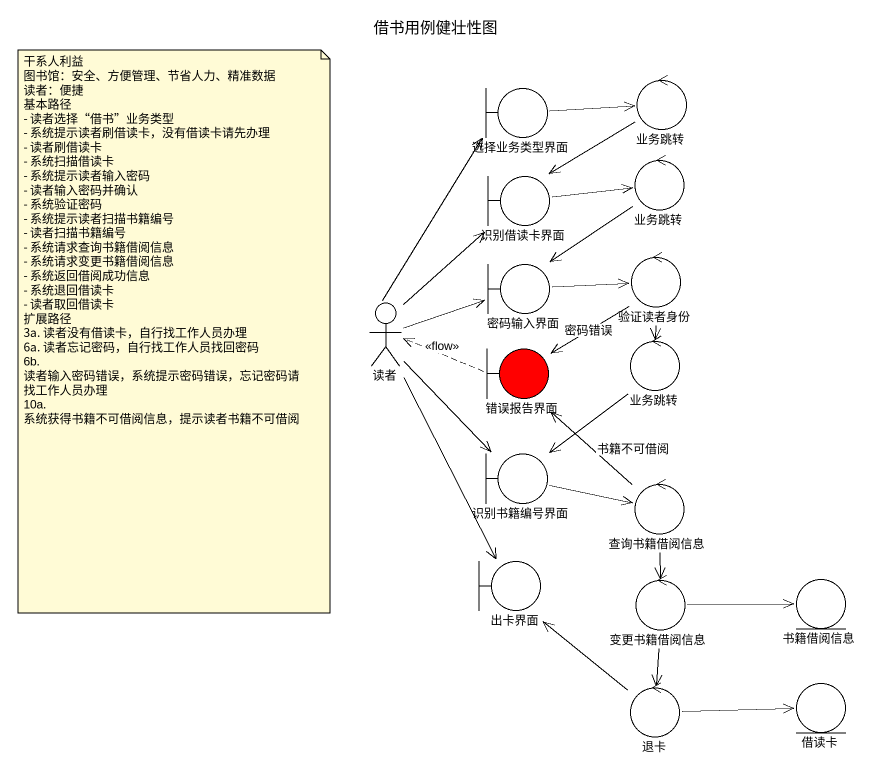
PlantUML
@startuml
title 借书用例健壮性图
boundary 选择业务类型界面
control 业务跳转
control "业务跳转" as 业务跳转_2
boundary 识别借读卡界面
boundary 密码输入界面
control 验证读者身份
actor 读者
boundary 错误报告界面 #FF0000
control "业务跳转" as 业务跳转_3
boundary 识别书籍编号界面
control 查询书籍借阅信息
boundary 出卡界面
control 变更书籍借阅信息
entity 书籍借阅信息
control 退卡
entity 借读卡
选择业务类型界面 -right-> 业务跳转
业务跳转 --> 识别借读卡界面
业务跳转_2 --> 密码输入界面
识别借读卡界面 -right-> 业务跳转_2
密码输入界面 -right-> 验证读者身份
验证读者身份 --> 错误报告界面 : 密码错误
验证读者身份 --> 业务跳转_3
读者 -up-> 选择业务类型界面
读者 -up-> 识别借读卡界面
读者 -right-> 密码输入界面
读者 --> 识别书籍编号界面
读者 --> 出卡界面
错误报告界面 .left.> 读者 : <<flow>>
业务跳转_3 --> 识别书籍编号界面
识别书籍编号界面 -right-> 查询书籍借阅信息
查询书籍借阅信息 -up-> 错误报告界面 : 书籍不可借阅
查询书籍借阅信息 --> 变更书籍借阅信息
变更书籍借阅信息 -right-> 书籍借阅信息
变更书籍借阅信息 --> 退卡
退卡 -up-> 出卡界面
退卡 -right-> 借读卡
note as N1
  干系人利益
  图书馆：安全、方便管理、节省人力、精准数据
  读者：便捷
  基本路径
  - 读者选择“借书”业务类型
  - 系统提示读者刷借读卡，没有借读卡请先办理
  - 读者刷借读卡
  - 系统扫描借读卡
  - 系统提示读者输入密码
  - 读者输入密码并确认
  - 系统验证密码
  - 系统提示读者扫描书籍编号
  - 读者扫描书籍编号
  - 系统请求查询书籍借阅信息
  - 系统请求变更书籍借阅信息
  - 系统返回借阅成功信息
  - 系统退回借读卡
  - 读者取回借读卡
  扩展路径
  3a. 读者没有借读卡，自行找工作人员办理
  6a. 读者忘记密码，自行找工作人员找回密码
  6b. 读者输入密码错误，系统提示密码错误，忘记密码请找工作人员办理
  10a. 系统获得书籍不可借阅信息，提示读者书籍不可借阅
end note
@enduml
